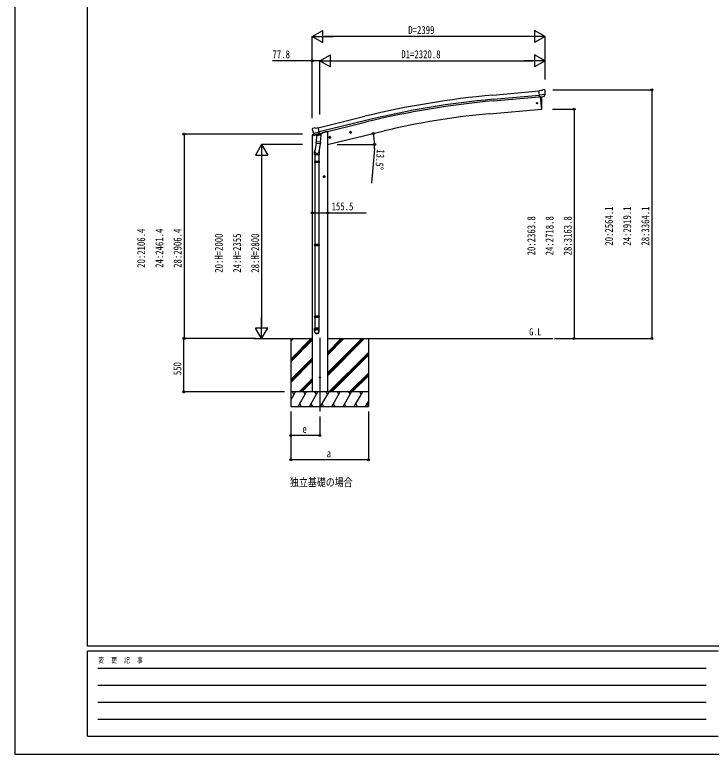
# Model space of a CAD drawing. Units: millimetres, scale not verified. Extents: x -10512 to 10512, y -7425 to 7425.
# Drawn here: x -10512 to -3335, y -7425 to 197 of the extents above; entities that cross this region are included whole.
import ezdxf
from ezdxf.enums import TextEntityAlignment as Align

# ---------------------------------------------------------------- set-up
doc = ezdxf.new("R2010")
doc.units = ezdxf.units.MM
doc.header["$LTSCALE"] = 30
for name, color, linetype in [('0-2_USER1', 3, 'Continuous'), ('0-3_YKK_12', 2, 'Continuous'), ('0-4_YKK_13', 4, 'Continuous'), ('0-5_YKK_A1', 4, 'Continuous'), ('0-6_YKK_D', 6, 'Continuous'), ('0-7_YKK_ZWAK', 7, 'Continuous')]:
    doc.layers.add(name, color=color, linetype=linetype)
doc.styles.add('ＭＳ ゴシック', font='')
doc.styles.get('ＭＳ ゴシック').set_extended_font_data('MS Gothic')

msp = doc.modelspace()

# ---------------------------------------------------------------- linework, layer by layer
at = {"layer": '0-3_YKK_12'}
msp.add_line((-7368.53, -3131.54), (-7368.53, -3890.74), dxfattribs=at)
at = {"layer": '0-4_YKK_13'}
for p, q in [((-5083.02, -582.98), (-5109.59, -585.31)), ((-5103.93, -649.97), (-5109.59, -585.31)), ((-5083.02, -582.98), (-5071.3, -576.21)), ((-5056.4, -574.63), (-5070.06, -575.82)), ((-5047.26, -580.38), (-5052.75, -575.78)), ((-5046.2, -582.42), (-5046.08, -583.76)), ((-5046.73, -625.27), (-5105.64, -630.42)), ((-5093.97, -649.09), (-5103.93, -649.97)), ((-5096.96, -649.36), (-5085.79, -776.96)), ((-5060.36, -646.15), (-5068.07, -646.83)), ((-5057.98, -644.76), (-5047.04, -625.82)), ((-5085.79, -776.96), (-5083.74, -776.71)), ((-7447.72, -982.73), (-7447.44, -983.88)), ((-7443.5, -974.16), (-7447.36, -980.45)), ((-7440.41, -971.91), (-7427.22, -968.74)), ((-7412.66, -971.42), (-7425.92, -968.72)), ((-7412.66, -971.42), (-7386.73, -965.19)), ((-7448.85, -1051.07), (-7406.14, -1040.81)), ((-7448.85, -1044.18), (-7448.85, -1051.07)), ((-7420.34, -1034.97), (-7446.55, -1041.26)), ((-7433.67, -1023.04), (-7376.16, -1009.23)), ((-7416.81, -1037.95), (-7433.19, -1023.46)), ((-7414.11, -1038.52), (-7406.59, -1036.71)), ((-7413.27, -1038.41), (-7411.74, -1038.04)), ((-7411.74, -1038.04), (-7375.03, -1029.23)), ((-7409.9, -1038.27), (-7409.95, -1039.01)), ((-7409.2, -1040.05), (-7383.38, -1046.49)), ((-7402.28, -1045.4), (-7406.95, -1112.24)), ((-7356.59, -1048.59), (-7402.28, -1045.4)), ((-7400.5, -1042.22), (-7400.73, -1045.51)), ((-7380.99, -1031.06), (-7382.01, -1045.66)), ((-7375.03, -1029.23), (-7373.51, -1028.86)), ((-7371.95, -1026.76), (-7371.01, -1026.83)), ((-7371.01, -1026.83), (-7357.69, -1042.14)), ((-7367.01, -1031.42), (-7348.13, -1026.89)), ((-7361.26, -1115.43), (-7356.59, -1048.59)), ((-7357.69, -1042.14), (-7358.14, -1048.49)), ((-7344.29, -1018.71), (-7344.29, -1022.02)), ((-7275.97, -1068.29), (-7256.53, -1063.62)), ((-7271.42, -1060.51), (-7273.55, -1067.7)), ((-7264.12, -1058.75), (-7271.42, -1060.51)), ((-7263.92, -1075.67), (-7268.58, -1056.23)), ((-7258.95, -1064.2), (-7264.12, -1058.75)), ((-7261.08, -1071.4), (-7258.95, -1064.2)), ((-7062.05, -1016.93), (-7042.6, -1012.26)), ((-7057.49, -1009.15), (-7059.63, -1016.35)), ((-7050.2, -1007.4), (-7057.49, -1009.15)), ((-7049.99, -1024.32), (-7054.66, -1004.87)), ((-7045.03, -1012.84), (-7050.2, -1007.4)), ((-7047.16, -1020.04), (-7045.03, -1012.84)), ((-7407.53, -1125.9), (-7421.13, -1208.15)), ((-7407.81, -1124.7), (-7406.94, -1112.24)), ((-7407.42, -1126.06), (-7407.42, -1126.06)), ((-7361.26, -1115.43), (-7406.95, -1112.24)), ((-7405.97, -1126.84), (-7364.27, -1129.76)), ((-7365.61, -1129.66), (-7380.43, -1217.48)), ((-7361.28, -1115.43), (-7362.17, -1128.13)), ((-7423.28, -1245.31), (-7423.28, -1210.96)), ((-7377.28, -1210.66), (-7377.28, -1245.31)), ((-7377.28, -1245.31), (-7423.28, -1245.31)), ((-7421.28, -1245.31), (-7421.28, -1314.8)), ((-7379.28, -1245.31), (-7379.28, -1314.8)), ((-7423.28, -1316.8), (-7422.28, -1314.8)), ((-7377.28, -1316.8), (-7423.28, -1316.8)), ((-7377.28, -1324.8), (-7423.28, -1324.8)), ((-7378.28, -1314.8), (-7422.28, -1314.8)), ((-7378.28, -1326.8), (-7422.28, -1326.8)), ((-7421.28, -1326.8), (-7421.28, -2170.99)), ((-7379.28, -1326.8), (-7379.28, -2170.99)), ((-7377.28, -1316.8), (-7378.28, -1314.8)), ((-7377.28, -1324.8), (-7378.28, -1326.8)), ((-7377.28, -1316.8), (-7377.28, -1324.8)), ((-7314.78, -1470.86), (-7334.78, -1470.86)), ((-7324.78, -1463.36), (-7331.28, -1467.11)), ((-7331.28, -1467.11), (-7331.28, -1474.62)), ((-7331.28, -1474.62), (-7324.78, -1478.37)), ((-7324.78, -1480.86), (-7324.78, -1460.86)), ((-7318.28, -1467.11), (-7324.78, -1463.36)), ((-7423.28, -2172.99), (-7422.28, -2170.99)), ((-7377.28, -2172.99), (-7423.28, -2172.99)), ((-7377.28, -2180.99), (-7423.28, -2180.99)), ((-7378.28, -2170.99), (-7422.28, -2170.99)), ((-7378.28, -2182.99), (-7422.28, -2182.99)), ((-7421.28, -2182.99), (-7421.28, -2911.18)), ((-7379.28, -2182.99), (-7379.28, -2911.18)), ((-7377.28, -2172.99), (-7378.28, -2170.99)), ((-7377.28, -2180.99), (-7378.28, -2182.99)), ((-7377.28, -2172.99), (-7377.28, -2180.99)), ((-7423.28, -2913.18), (-7422.28, -2911.18)), ((-7377.28, -2913.18), (-7423.28, -2913.18)), ((-7377.28, -2921.18), (-7423.28, -2921.18)), ((-7378.28, -2911.18), (-7422.28, -2911.18)), ((-7378.28, -2923.18), (-7422.28, -2923.18)), ((-7421.28, -2923.18), (-7421.28, -3033.18)), ((-7379.28, -2923.18), (-7379.28, -3033.18)), ((-7377.28, -2913.18), (-7378.28, -2911.18)), ((-7377.28, -2921.18), (-7378.28, -2923.18)), ((-7377.28, -2913.18), (-7377.28, -2921.18)), ((-7423.28, -3067.32), (-7423.28, -3033.18)), ((-7377.28, -3033.18), (-7423.28, -3033.18)), ((-7377.28, -3067.32), (-7377.28, -3033.18))]:
    msp.add_line(p, q, dxfattribs=at)
for points in [[(-5093.97, -649.09), (-5093.7, -649.16), (-5068.32, -646.94), (-5068.07, -646.83)], [(-5046.65, -624.64), (-5046.94, -625.62), (-5047.04, -625.82)], [(-7381.3, -1030.64), (-7371.58, -1028.31), (-7386.73, -965.19)], [(-7433.94, -1022.46), (-7433.35, -1023.31), (-7433.19, -1023.46)], [(-7381.3, -1030.64), (-7381.54, -1030.79), (-7406.31, -1036.74), (-7406.59, -1036.71)], [(-7059.63, -1016.35), (-7054.46, -1021.79), (-7047.16, -1020.04)], [(-7273.55, -1067.7), (-7268.38, -1073.15), (-7261.08, -1071.4)], [(-7423.28, -1316.8), (-7423.28, -1324.8), (-7422.28, -1326.8)], [(-7324.78, -1478.37), (-7318.28, -1474.62), (-7318.28, -1467.11)], [(-7423.28, -2172.99), (-7423.28, -2180.99), (-7422.28, -2182.99)], [(-7423.28, -2913.18), (-7423.28, -2921.18), (-7422.28, -2923.18)]]:
    msp.add_lwpolyline(points, dxfattribs=at)
for centre, radius in [((-5131.48, -713.7), 6.5), ((-7266.25, -1065.95), 8.5), ((-7266.25, -1065.95), 7.7), ((-7266.25, -1065.95), 6.5), ((-7052.33, -1014.59), 8.5), ((-7052.33, -1014.59), 7.7), ((-7052.33, -1014.59), 6.5), ((-7324.78, -1470.86), 8.5), ((-7324.78, -1470.86), 7.7), ((-7324.78, -1470.86), 6.5), ((-7368.53, -3540.75), 4.5)]:
    msp.add_circle(centre, radius, dxfattribs=at)
for centre, radius, start, end in [((-5069.8, -578.81), 3, 95, 120), ((-5055.96, -579.61), 5, 50.00648, 94.99352), ((-5247.71, -601.4), 202.4, 353.4085, 5), ((-5979.56, -721.15), 900, 356.63919, 4.64986), ((-5084.1, -773.73), 3, 277, 356.63919), ((-7250.64, -936.63), 202.4, 193.5, 205.09125), ((-7439.24, -976.77), 5, 103.5, 148.5), ((-7426.52, -971.66), 3, 78.5, 103.5), ((-7445.85, -1044.18), 3, 103.5, 180), ((-7413.39, -1037.92), 0.5, 248.23754, 283.5), ((-7410.4, -1038.24), 0.5, 356, 103.5), ((-7408.96, -1039.08), 1, 176, 256), ((-7383.03, -1045.52), 1.03, 250.03897, 351.96569), ((-7380.39, -1031.14), 0.604, 100.59842, 172.20595), ((-7373.62, -1028.38), 0.5, 283.5, 318.76246), ((-7349.29, -1022.02), 5, 283.5, 0), ((-7405.87, -1124.88), 1.95, 175.04017, 217.47766), ((-7405.83, -1124.85), 2, 217.40962, 266), ((-7364.13, -1127.76), 2, 266, 349.46843), ((-7393.28, -1210.96), 30, 177.45142, 180)]:
    msp.add_arc(centre, radius, start, end, dxfattribs=at)
for centre, major_axis, ratio, start_param, end_param in [((-5041.87, -578.38), (-15.35, 3.44), 0.101033, 5.9751426, 5.9753737), ((-5049.2, -582.68), (2.71, -1.31), 0.997474, 0.5366567, 1.3225652), ((-5060.63, -643.16), (1.62, -2.54), 0.997631, 5.8041905, 5.8929484), ((-5060.7, -643.05), (-3.5, 2.17), 0.650902, 2.1145521, 2.1873627), ((-5060.58, -643.25), (1.62, -2.54), 0.997631, 5.965759, 6.7621801), ((-7444.8, -982.02), (-1.57, -2.57), 0.99628, 4.712389, 5.4996506), ((-7414.83, -1035.69), (-0.73, -2.92), 0.997631, 5.8041905, 6.6006116), ((-7414.77, -1035.47), (2.63, 3.16), 0.650902, 4.0958226, 4.1686332), ((-7414.8, -1035.59), (-0.73, -2.92), 0.997631, 0.3902369, 0.4789948), ((-7400.28, -1210.66), (23, 0), 0.996195, 2.5560258, 6.5663028), ((-7400.28, -1210.66), (21, 0), 0.996195, 2.9349147, 5.9512394), ((-7400.28, -3065.58), (-23, 0), 0.996195, 3.1415927, 6.2831853), ((-7400.28, -3067.32), (-23, 0), 0.996195, 3.1415927, 6.2831853), ((-7400.28, -3067.32), (0, -23.43), 0.981806, 4.712389, 7.8539816)]:
    msp.add_ellipse(centre, major_axis=major_axis, ratio=ratio, start_param=start_param, end_param=end_param, dxfattribs=at)
msp.add_ellipse((-7400.28, -3067.32), major_axis=(21, 0), ratio=0.996195, dxfattribs=at)
at = {"layer": '0-5_YKK_A1'}
for p, q in [((-5586.71, -630.75), (-5109.4, -587.43)), ((-5582.81, -673.79), (-5105.69, -630.48)), ((-5581.29, -690.5), (-5104.17, -647.2)), ((-5096.96, -649.36), (-5085.79, -776.96)), ((-5623.74, -824.02), (-5085.79, -776.96)), ((-7386.26, -967.15), (-6903.41, -849.58)), ((-6893.19, -891.57), (-7376.2, -1009.07)), ((-7372.26, -1025.5), (-6889.22, -907.87)), ((-7446.28, -1050.45), (-7446.28, -3690.75)), ((-7310.78, -1010.75), (-7344.29, -1018.79)), ((-7290.78, -1010.75), (-7310.78, -1010.75)), ((-7290.78, -1140.75), (-6705.11, -1000.14)), ((-7290.78, -1010.75), (-7290.78, -3690.75)), ((-8042.62, -3140.75), (-7446.28, -3140.75)), ((-7668.53, -3140.75), (-7668.53, -3840.74)), ((-7668.53, -3351.97), (-7457.3, -3140.75)), ((-7668.53, -3168.13), (-7641.15, -3140.75)), ((-7668.53, -3153.98), (-7655.29, -3140.75)), ((-7668.53, -3366.12), (-7446.28, -3143.87)), ((-7668.53, -3380.26), (-7446.28, -3158.01)), ((-7290.78, -3140.75), (-4968.69, -3140.75)), ((-7290.78, -3523.01), (-6908.52, -3140.75)), ((-7290.78, -3494.72), (-6936.8, -3140.75)), ((-7290.78, -3508.86), (-6922.66, -3140.75)), ((-7290.78, -3310.88), (-7120.65, -3140.75)), ((-7290.78, -3296.73), (-7134.79, -3140.75)), ((-7290.78, -3282.59), (-7148.94, -3140.75)), ((-6868.53, -3140.75), (-6868.53, -3840.74)), ((-7668.53, -3564.1), (-7446.28, -3341.86)), ((-7274.68, -3690.75), (-6868.53, -3284.61)), ((-7260.53, -3690.75), (-6868.53, -3298.75)), ((-7246.39, -3690.75), (-6868.53, -3312.89)), ((-7668.53, -3578.25), (-7446.28, -3356)), ((-7668.53, -3592.39), (-7446.28, -3370.14)), ((-7062.54, -3690.75), (-6868.53, -3496.74)), ((-7583.04, -3690.75), (-7446.28, -3553.99)), ((-7568.9, -3690.75), (-7446.28, -3568.13)), ((-7554.76, -3690.75), (-7446.28, -3582.27)), ((-7048.4, -3690.75), (-6868.53, -3510.88)), ((-7034.26, -3690.75), (-6868.53, -3525.02)), ((-7668.53, -3774.58), (-7620.13, -3690.74)), ((-6868.53, -3690.75), (-7668.53, -3690.75)), ((-7635.14, -3716.73), (-7650.14, -3690.74)), ((-7591.27, -3840.74), (-7504.67, -3690.74)), ((-7519.67, -3716.73), (-7534.67, -3690.75)), ((-7475.8, -3840.74), (-7389.2, -3690.75)), ((-7404.2, -3716.73), (-7419.2, -3690.74)), ((-7360.33, -3840.74), (-7273.73, -3690.75)), ((-7288.73, -3716.73), (-7303.73, -3690.74)), ((-7244.86, -3840.74), (-7158.26, -3690.75)), ((-7173.26, -3716.73), (-7188.26, -3690.74)), ((-7129.39, -3840.74), (-7042.78, -3690.75)), ((-7072.79, -3690.75), (-7057.79, -3716.73)), ((-7013.92, -3840.74), (-6927.31, -3690.75)), ((-6942.32, -3716.73), (-6957.32, -3690.74)), ((-6898.45, -3840.74), (-6868.53, -3788.93)), ((-7668.53, -3840.74), (-6868.53, -3840.74)), ((-7576.27, -3814.77), (-7561.27, -3840.74)), ((-7460.8, -3814.76), (-7445.8, -3840.74)), ((-7345.33, -3814.76), (-7330.33, -3840.74)), ((-7229.86, -3814.77), (-7214.86, -3840.74)), ((-7114.39, -3814.77), (-7099.39, -3840.74)), ((-6998.92, -3814.77), (-6983.92, -3840.74)), ((-6883.45, -3814.77), (-6868.45, -3840.74))]:
    msp.add_line(p, q, dxfattribs=at)
for centre, radius, start, end in [((-4772.7, -9599.32), 9005.44, 95.18612, 103.68612), ((-4772.7, -9599.32), 8962.23, 95.18612, 103.68612), ((-4772.7, -9599.32), 8945.44, 95.18612, 103.68612), ((-4978.76, -8192.33), 7396.48, 95.00259, 103.49741)]:
    msp.add_arc(centre, radius, start, end, dxfattribs=at)
at = {"layer": '0-6_YKK_D'}
for p, q in [((-7446.78, -26.62), (-7338.53, 35.88)), ((-7338.53, -89.12), (-7338.53, 35.88)), ((-5047.71, -26.62), (-5155.96, 35.88)), ((-5155.96, 35.88), (-5155.96, -89.12)), ((-7446.78, -868.69), (-7446.78, -25.62)), ((-7446.78, -26.62), (-7338.53, -89.12)), ((-7446.78, -26.62), (-7230.28, -26.62)), ((-5172.71, -26.62), (-7321.78, -26.62)), ((-5047.71, -26.62), (-5264.22, -26.62)), ((-5047.71, -26.62), (-5155.96, -89.12)), ((-5047.71, -471.3), (-5047.71, -25.62)), ((-7368.53, -276.62), (-7260.28, -214.12)), ((-7260.28, -339.12), (-7260.28, -214.12)), ((-5047.71, -276.62), (-5155.96, -214.12)), ((-5155.96, -214.12), (-5155.96, -339.12)), ((-7446.28, -868.7), (-7446.28, -275.62)), ((-7368.53, -830.76), (-7368.53, -275.62)), ((-7368.53, -829.76), (-7368.53, -275.62)), ((-7368.53, -276.62), (-7260.28, -339.12)), ((-7368.53, -276.62), (-7152.03, -276.62)), ((-7243.53, -276.62), (-5172.71, -276.62)), ((-5047.71, -276.62), (-5264.22, -276.62)), ((-5047.71, -276.62), (-5155.96, -339.12)), ((-5047.71, -470.3), (-5047.71, -275.62)), ((-4969.22, -576.62), (-3946.71, -576.62)), ((-3947.71, -576.62), (-3947.71, -3140.75)), ((-4970.22, -776.96), (-4746.71, -776.96)), ((-4747.71, -776.96), (-4747.71, -3140.75)), ((-7546.78, -1034.34), (-8769.53, -1034.34)), ((-8768.53, -1034.34), (-8768.53, -3140.75)), ((-7968.53, -1140.75), (-8031.03, -1249)), ((-7546.78, -1140.75), (-7969.53, -1140.75)), ((-7968.53, -1140.75), (-7906.03, -1249)), ((-7968.53, -1140.75), (-7968.53, -1357.25)), ((-7189.78, -1140.75), (-6802.93, -1140.75)), ((-6805.78, -1183.2), (-6836.83, -1537.85)), ((-8031.03, -1249), (-7906.03, -1249)), ((-7968.53, -1265.75), (-7968.53, -3015.75)), ((-7968.53, -3140.75), (-7968.53, -2924.24)), ((-7968.53, -3140.75), (-8031.03, -3032.49)), ((-7906.03, -3032.49), (-8031.03, -3032.49)), ((-7968.53, -3140.75), (-7906.03, -3032.49)), ((-8025.57, -3140.75), (-8770.53, -3140.75)), ((-8043.62, -3140.75), (-8769.53, -3140.75)), ((-8769.53, -3690.75), (-8769.53, -3140.75)), ((-8041.62, -3140.75), (-7967.53, -3140.75)), ((-4951.69, -3140.75), (-4746.71, -3140.75)), ((-4950.69, -3140.75), (-3946.71, -3140.75)), ((-7734.23, -3690.75), (-8770.53, -3690.75)), ((-7668.53, -3890.74), (-7668.53, -4391.74)), ((-7668.53, -3890.74), (-7668.53, -4141.74)), ((-7368.53, -3942.12), (-7368.53, -4141.74)), ((-6868.53, -3891.74), (-6868.53, -4391.74)), ((-7368.53, -4140.74), (-7668.53, -4140.74)), ((-6868.53, -4390.74), (-7668.53, -4390.74))]:
    msp.add_line(p, q, dxfattribs=at)
for points in [[(-7368.53, -276.62), (-7446.28, -276.62), (-7857.28, -276.62)], [(-7446.28, -1844.37), (-7290.78, -1844.37), (-6892.28, -1844.37)]]:
    msp.add_lwpolyline(points, dxfattribs=at)
for centre in [(-7446.28, -276.62), (-3947.71, -576.62), (-4747.71, -776.96), (-8768.53, -1034.34), (-6817.38, -1027.09), (-6803.93, -1140.75), (-7446.28, -1844.37), (-7290.78, -1844.37), (-8769.53, -3140.75), (-8768.53, -3140.75), (-4747.71, -3140.75), (-3947.71, -3140.75), (-8769.53, -3690.75), (-7668.53, -4140.74), (-7368.53, -4140.74), (-7668.53, -4390.74), (-6868.53, -4390.74)]:
    msp.add_circle(centre, 10.62, dxfattribs=at)
for start, end in [(0, 13.5), (354.99678, 0)]:
    msp.add_arc((-7290.78, -1140.75), 486.86, start, end, dxfattribs=at)
at = {"layer": '0-7_YKK_ZWAK'}
for p, q in [((-9762.45, -6312.5), (-9762.45, 6937.5)), ((9737.55, -6312.5), (-9762.45, -6312.5)), ((-3262.45, -6362.5), (-9762.45, -6362.5)), ((-9762.45, -7237.5), (-9762.45, -6362.5)), ((-9656.2, -6537.5), (-3387.45, -6537.5)), ((-9656.2, -6712.5), (-3387.45, -6712.5)), ((-9656.2, -6887.5), (-3387.45, -6887.5)), ((-9656.2, -7062.5), (-3387.45, -7062.5)), ((-9762.45, -7237.5), (-3262.45, -7237.5))]:
    msp.add_line(p, q, dxfattribs=at)
msp.add_lwpolyline([(-10512.5, -7425), (10512.5, -7425), (10512.5, 7425), (-10512.5, 7425)], close=True, dxfattribs=at)

# ---------------------------------------------------------------- texts
at = {"layer": '0-2_USER1', "style": 'ＭＳ ゴシック', "width": 0.8}
for s, height, p in [('G.L', 73.31, (-5211.33, -3130.14)), ('独立基礎の場合', 82.48, (-7677.14, -4687.94))]:
    msp.add_text(s, height=height, dxfattribs=at).set_placement(p, align=Align.BOTTOM_LEFT)
at = {"layer": '0-6_YKK_D', "style": 'ＭＳ ゴシック', "width": 0.8}
for s, p in [('D=2399', (-6457.25, -25.62)), ('77.8', (-7856.28, -275.62)), ('D1=2320.8', (-6529.12, -275.62)), ('155.5', (-7247.28, -1843.37)), ('e', (-7548.53, -4139.08)), ('a', (-7298.53, -4389.08))]:
    msp.add_text(s, height=82.48, dxfattribs=at).set_placement(p, align=Align.BOTTOM_LEFT)
for s, rotation, p in [('13.5°', 264.997, (-6804.88, -1184.29)), ('20:2564.1', 90, (-4323.71, -2182.68)), ('24:2919.1', 90, (-4136.21, -2182.68)), ('28:3364.1', 90, (-3948.71, -2182.68)), ('20:2363.8', 90, (-5123.71, -2282.85)), ('24:2718.8', 90, (-4936.21, -2282.85)), ('28:3163.8', 90, (-4748.71, -2282.85)), ('20:2106.4', 90, (-9144.53, -2411.54)), ('24:2461.4', 90, (-8957.03, -2411.54)), ('28:2906.4', 90, (-8769.53, -2411.54)), ('20:H=2000', 90, (-8344.53, -2461.75)), ('24:H=2355', 90, (-8157.03, -2461.75)), ('28:H=2800', 90, (-7969.53, -2461.75)), ('550', 90, (-8771.2, -3517.75))]:
    msp.add_text(s, height=82.48, rotation=rotation, dxfattribs=at).set_placement(p, align=Align.BOTTOM_LEFT)
at = {"layer": '0-7_YKK_ZWAK', "style": 'ＭＳ ゴシック', "width": 0.8}
msp.add_text('変  更  記  事', height=54.99, dxfattribs=at).set_placement((-9653.28, -6500), align=Align.BOTTOM_LEFT)

doc.saveas('drawing.dxf')
